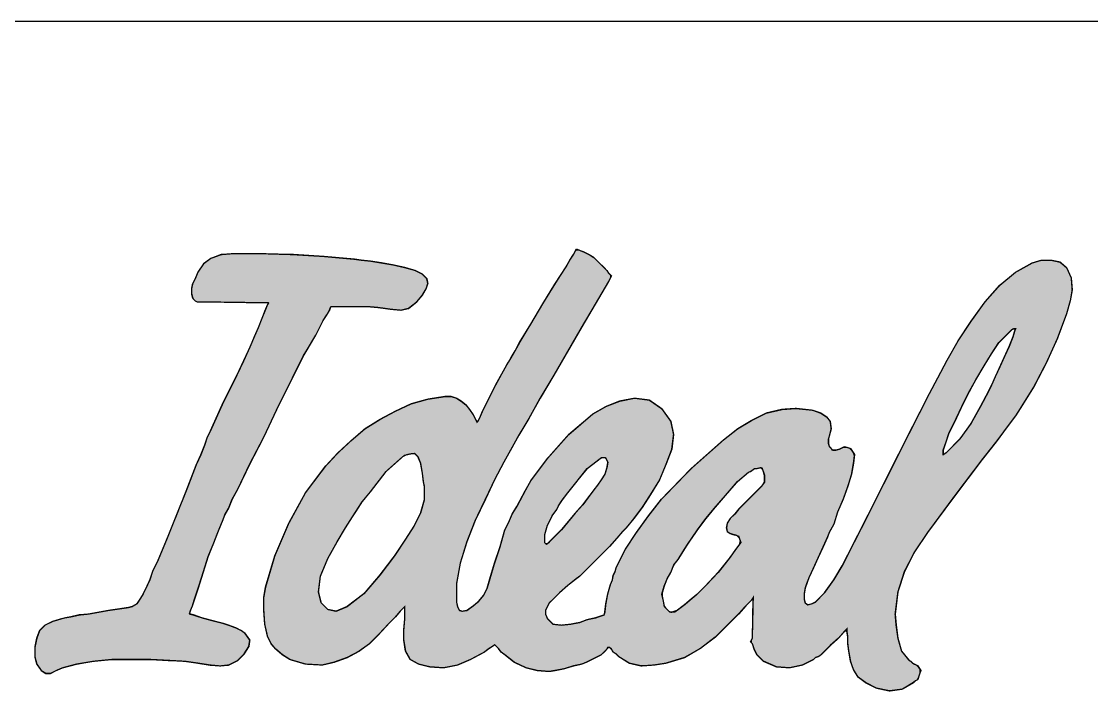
# Model space of a CAD drawing. Extents: x 336 to 4536, y -9214 to -3274.
# Drawn here: x 1290.8 to 1639.8, y -8332.3 to -8113.6 of the extents above; entities that cross this region are included whole.
import ezdxf

# ---------------------------------------------------------------- set-up
doc = ezdxf.new("R2010")
doc.units = 0
doc.header["$LTSCALE"] = 40
doc.header["$MEASUREMENT"] = 0
doc.layers.get('0').update_dxf_attribs({"linetype": 'CONTINUOUS'})
for name, color, linetype in [('CAMADA_1', 7, 'CONTINUOUS'), ('FINA', 7, 'CONTINUOUS'), ('RAHMEN07', 5, 'CONTINUOUS')]:
    doc.layers.add(name, color=color, linetype=linetype)

msp = doc.modelspace()

# ---------------------------------------------------------------- hatches: boundary and pattern name
at = {"linetype": 'CONTINUOUS'}
h = msp.add_hatch(color=5, dxfattribs=at)
h.paths.add_polyline_path([(1438.809, -8276.441), (1436.087, -8283.395), (1433.971, -8290.349), (1432.762, -8297), (1432.762, -8303.046), (1433.064, -8304.558), (1433.669, -8305.767), (1434.576, -8306.07), (1436.087, -8305.767), (1438.204, -8304.256), (1440.018, -8302.744), (1441.53, -8300.93), (1442.739, -8298.511), (1443.646, -8295.488), (1445.157, -8290.349), (1446.971, -8284.907), (1448.483, -8279.464), (1449.087, -8278.255), (1449.994, -8276.441), (1450.901, -8274.326), (1452.413, -8271.907), (1455.134, -8266.767), (1456.948, -8263.442), (1462.39, -8256.186), (1469.343, -8248.326), (1473.273, -8244.999), (1477.203, -8241.675), (1481.436, -8239.256), (1485.971, -8237.442), (1490.808, -8236.535), (1495.645, -8237.139), (1499.576, -8239.861), (1502.599, -8244.093), (1503.505, -8248.326), (1502.902, -8253.163), (1501.087, -8258), (1498.971, -8263.14), (1495.948, -8267.977), (1493.227, -8272.21), (1490.506, -8275.837), (1488.088, -8278.86), (1486.878, -8280.07), (1485.064, -8282.186), (1482.646, -8284.907), (1479.924, -8287.627), (1477.203, -8290.349), (1474.785, -8292.767), (1472.971, -8294.58), (1471.762, -8295.488), (1469.041, -8297.604), (1466.32, -8300.023), (1464.204, -8302.139), (1462.994, -8303.348), (1462.39, -8304.558), (1461.785, -8305.767), (1461.785, -8306.976), (1462.39, -8308.488), (1464.204, -8310.302), (1466.925, -8310.604), (1469.948, -8310.302), (1472.971, -8309.698), (1475.39, -8308.79), (1478.11, -8308.185), (1479.924, -8307.581), (1480.832, -8307.279), (1481.134, -8306.371), (1481.436, -8303.65), (1482.041, -8300.325), (1482.947, -8297.302), (1483.552, -8295.79), (1483.855, -8294.279), (1484.46, -8293.07), (1484.761, -8291.86), (1487.785, -8285.814), (1491.413, -8280.372), (1495.343, -8274.93), (1499.576, -8269.488), (1509.25, -8259.511), (1519.831, -8250.14), (1524.366, -8246.512), (1528.901, -8243.791), (1533.738, -8241.372), (1538.878, -8240.162), (1543.413, -8239.861), (1548.854, -8240.465), (1551.575, -8241.372), (1553.389, -8242.581), (1554.599, -8244.093), (1554.901, -8246.512), (1554.599, -8247.721), (1554.297, -8248.93), (1553.994, -8249.837), (1553.994, -8251.349), (1554.297, -8252.255), (1555.506, -8253.465), (1556.413, -8253.465), (1557.622, -8253.163), (1559.314, -8252.316), (1561.207, -8252.947), (1562.507, -8254.897), (1562.157, -8257.697), (1561.553, -8261.325), (1560.343, -8265.256), (1558.831, -8269.488), (1557.017, -8273.721), (1555.808, -8277.65), (1554.297, -8280.372), (1553.691, -8281.883), (1552.18, -8285.209), (1550.668, -8288.534), (1549.157, -8291.86), (1547.645, -8295.186), (1547.041, -8296.697), (1546.436, -8298.511), (1546.133, -8300.325), (1546.133, -8302.139), (1546.436, -8303.348), (1547.343, -8303.953), (1548.552, -8303.65), (1549.761, -8303.046), (1552.785, -8300.023), (1555.808, -8295.79), (1558.529, -8291.256), (1560.343, -8287.627), (1566.994, -8274.627), (1573.645, -8261.325), (1580.297, -8248.023), (1586.947, -8235.023), (1589.668, -8229.884), (1592.691, -8224.14), (1596.319, -8217.791), (1600.552, -8211.442), (1605.087, -8205.093), (1609.924, -8199.651), (1615.063, -8195.419), (1620.505, -8192.395), (1623.529, -8191.489), (1626.552, -8191.489), (1629.575, -8192.093), (1631.691, -8193.907), (1633.202, -8197.233), (1633.505, -8201.162), (1632.901, -8204.791), (1631.691, -8209.024), (1628.668, -8217.186), (1625.04, -8225.046), (1621.109, -8232.605), (1616.575, -8239.861), (1615.063, -8242.279), (1612.342, -8245.907), (1608.715, -8250.744), (1604.179, -8256.488), (1594.808, -8268.883), (1586.343, -8280.372), (1582.11, -8286.72), (1578.784, -8293.07), (1576.668, -8299.72), (1575.761, -8306.976), (1576.064, -8310.604), (1576.668, -8314.837), (1577.877, -8319.069), (1580.297, -8322.092), (1580.9, -8322.395), (1581.506, -8322.999), (1582.11, -8323.302), (1583.018, -8323.757), (1584.126, -8325.418), (1583.621, -8326.93), (1583.139, -8328.381), (1582.412, -8328.744), (1581.807, -8329.348), (1578.18, -8331.465), (1573.947, -8332.069), (1569.714, -8331.162), (1566.087, -8329.348), (1563.668, -8327.534), (1562.157, -8325.115), (1561.25, -8322.395), (1560.645, -8319.069), (1560.343, -8316.651), (1560.343, -8314.535), (1559.965, -8311.89), (1559.134, -8312.721), (1557.32, -8314.837), (1554.599, -8317.255), (1552.483, -8319.372), (1551.12, -8320.732), (1549.761, -8321.186), (1549.157, -8321.791), (1545.529, -8323.605), (1541.296, -8324.511), (1537.064, -8324.209), (1532.831, -8322.395), (1531.924, -8321.488), (1530.715, -8320.278), (1529.808, -8318.464), (1529.203, -8316.651), (1528.599, -8316.046), (1529.203, -8314.837), (1529.498, -8301.844), (1527.088, -8304.256), (1524.668, -8306.976), (1521.948, -8309.698), (1517.111, -8314.535), (1512.273, -8318.163), (1507.133, -8321.186), (1501.087, -8322.999), (1497.157, -8323.605), (1492.925, -8323.906), (1488.994, -8322.999), (1485.669, -8320.883), (1484.761, -8319.976), (1483.855, -8319.372), (1483.25, -8318.464), (1482.646, -8317.86), (1482.342, -8317.86), (1480.832, -8319.372), (1479.924, -8320.278), (1478.715, -8320.883), (1476.901, -8321.791), (1475.087, -8322.697), (1473.576, -8323.302), (1470.854, -8323.906), (1467.831, -8324.814), (1464.808, -8325.418), (1462.994, -8325.72), (1459.064, -8325.418), (1455.437, -8324.511), (1451.506, -8322.697), (1448.483, -8320.278), (1447.273, -8319.372), (1446.367, -8318.163), (1445.46, -8317.255), (1445.218, -8317.013), (1443.947, -8317.86), (1443.041, -8318.464), (1441.832, -8319.372), (1437.297, -8321.791), (1433.064, -8323.605), (1428.529, -8324.511), (1423.994, -8324.209), (1420.367, -8323.302), (1417.646, -8321.791), (1416.134, -8319.069), (1415.529, -8315.441), (1415.529, -8312.116), (1415.832, -8308.488), (1415.832, -8305.767), (1415.832, -8304.558), (1414.321, -8306.07), (1412.809, -8307.883), (1410.995, -8309.698), (1407.064, -8313.93), (1404.344, -8316.651), (1401.018, -8319.069), (1397.088, -8321.186), (1392.855, -8322.697), (1388.925, -8323.605), (1383.483, -8323.302), (1378.344, -8321.791), (1375.925, -8320.278), (1373.808, -8318.464), (1372.298, -8316.651), (1371.088, -8314.232), (1370.181, -8310.302), (1369.879, -8305.767), (1369.879, -8301.534), (1370.483, -8298.209), (1373.506, -8287.93), (1378.041, -8277.349), (1383.483, -8267.372), (1390.134, -8258.605), (1394.065, -8254.372), (1398.297, -8250.442), (1402.832, -8246.512), (1407.669, -8243.488), (1412.809, -8240.767), (1417.948, -8238.349), (1423.39, -8236.837), (1429.134, -8235.93), (1430.948, -8235.93), (1432.762, -8236.535), (1434.274, -8237.442), (1435.785, -8238.652), (1436.994, -8240.162), (1438.204, -8241.976), (1439.11, -8243.791), (1439.413, -8244.395), (1439.715, -8244.093), (1440.32, -8242.884), (1441.227, -8240.767), (1442.436, -8238.349), (1445.46, -8232.302), (1449.087, -8225.651), (1449.692, -8224.745), (1450.6, -8223.232), (1451.809, -8221.117), (1453.32, -8218.395), (1456.948, -8212.349), (1460.878, -8205.698), (1464.808, -8199.349), (1468.436, -8193.605), (1469.645, -8191.489), (1470.854, -8189.675), (1471.822, -8187.739), (1473.273, -8188.466), (1474.18, -8188.768), (1475.995, -8189.675), (1477.506, -8190.581), (1479.018, -8192.093), (1480.832, -8193.907), (1481.738, -8194.814), (1482.343, -8195.721), (1483.25, -8196.628), (1482.343, -8198.442), (1473.576, -8213.256), (1464.507, -8228.977), (1459.971, -8236.535), (1456.343, -8243.186), (1453.017, -8248.628), (1450.901, -8252.558), (1448.18, -8257.396), (1445.157, -8263.14), (1442.134, -8269.488)])
h.paths.add_polyline_path([(1591.482, -8254.977), (1591.482, -8253.465), (1592.389, -8250.744), (1593.296, -8248.023), (1594.203, -8246.209), (1595.714, -8243.186), (1597.529, -8239.256), (1599.645, -8235.023), (1602.064, -8230.488), (1604.784, -8225.954), (1607.203, -8222.023), (1609.622, -8218.395), (1612.04, -8215.977), (1612.947, -8215.069), (1614.158, -8213.861), (1615.063, -8213.861), (1614.761, -8214.465), (1614.156, -8216.581), (1612.947, -8219.605), (1611.435, -8222.931), (1609.924, -8226.255), (1608.412, -8229.582), (1607.203, -8232.302), (1606.296, -8234.116), (1603.575, -8239.256), (1600.552, -8244.698), (1596.924, -8249.837), (1592.389, -8254.372)], flags=16)
h.paths.add_polyline_path([(1532.226, -8265.256), (1531.017, -8266.465), (1528.901, -8268.581), (1526.785, -8270.697), (1524.668, -8272.814), (1523.459, -8274.326), (1521.948, -8275.837), (1521.041, -8277.349), (1520.738, -8278.86), (1521.041, -8280.07), (1521.948, -8280.673), (1522.855, -8280.977), (1524.724, -8281.443), (1525.459, -8283.652), (1524.064, -8285.511), (1521.645, -8288.837), (1518.018, -8293.372), (1514.087, -8297.604), (1511.064, -8300.627), (1509.25, -8302.139), (1507.133, -8303.953), (1503.91, -8306.371), (1502.295, -8306.371), (1501.39, -8305.465), (1500.557, -8304.631), (1500.181, -8302.744), (1499.736, -8300.522), (1500.482, -8297.907), (1501.39, -8295.488), (1502.599, -8293.372), (1503.567, -8290.952), (1505.018, -8289.14), (1506.529, -8286.72), (1508.041, -8284.302), (1511.366, -8279.464), (1514.087, -8275.837), (1516.808, -8272.511), (1520.435, -8268.279), (1524.366, -8263.744), (1527.994, -8260.72), (1528.599, -8260.419), (1529.959, -8259.511), (1530.715, -8259.511), (1532.295, -8259.116), (1533.134, -8261.627), (1533.134, -8262.837), (1533.134, -8263.894)], flags=16)
h.paths.add_polyline_path([(1482.041, -8257.396), (1481.738, -8259.209), (1481.134, -8261.325), (1479.924, -8263.14), (1478.715, -8264.954), (1477.506, -8266.465), (1475.692, -8268.883), (1473.878, -8271.302), (1471.459, -8274.023), (1466.925, -8279.464), (1463.297, -8283.093), (1462.692, -8283.697), (1462.088, -8284.303), (1461.483, -8283.697), (1461.483, -8280.977), (1462.39, -8277.953), (1463.901, -8274.93), (1465.413, -8272.814), (1466.017, -8271.604), (1467.227, -8269.79), (1469.041, -8267.372), (1471.157, -8264.651), (1475.39, -8259.511), (1480.006, -8255.884), (1481.285, -8255.884)], flags=16)
h.paths.add_polyline_path([(1422.181, -8269.79), (1420.971, -8274.023), (1418.855, -8278.255), (1416.134, -8282.488), (1412.507, -8287.93), (1407.669, -8294.279), (1402.53, -8300.325), (1397.088, -8304.558), (1393.46, -8306.07), (1390.738, -8305.465), (1388.622, -8303.348), (1387.715, -8299.72), (1388.32, -8294.58), (1390.738, -8288.837), (1393.762, -8283.395), (1396.483, -8278.86), (1397.994, -8276.441), (1399.808, -8273.721), (1401.925, -8270.395), (1404.645, -8267.07), (1409.785, -8260.419), (1415.754, -8255.113), (1418.956, -8254.473), (1420.065, -8255.582), (1420.971, -8257.697), (1421.575, -8261.023), (1421.879, -8263.744), (1422.181, -8265.256)], flags=16)
at = {"layer": 'RAHMEN07', "linetype": 'CONTINUOUS'}
msp.add_hatch(color=256, dxfattribs=at).paths.add_polyline_path([(1351.74, -8288.232), (1353.553, -8283.697), (1355.064, -8279.767), (1356.576, -8276.139), (1357.181, -8274.627), (1358.39, -8272.511), (1359.599, -8269.488), (1361.414, -8266.163), (1365.344, -8258), (1369.879, -8249.232), (1374.111, -8240.162), (1378.344, -8231.698), (1380.158, -8228.069), (1381.669, -8225.046), (1382.878, -8222.628), (1383.786, -8221.117), (1386.809, -8215.977), (1389.228, -8211.139), (1390.437, -8209.325), (1391.343, -8207.815), (1391.747, -8206.605), (1392.552, -8206.605), (1393.762, -8206.605), (1395.879, -8206.605), (1398.297, -8206.605), (1403.436, -8206.605), (1407.064, -8206.907), (1411.297, -8207.511), (1414.623, -8207.815), (1417.041, -8207.209), (1419.762, -8205.093), (1421.575, -8202.976), (1422.785, -8200.861), (1423.39, -8199.047), (1423.088, -8197.535), (1421.575, -8196.024), (1419.157, -8194.814), (1415.832, -8193.907), (1411.901, -8193), (1408.274, -8192.395), (1404.645, -8191.791), (1401.622, -8191.489), (1399.506, -8191.186), (1389.529, -8190.279), (1379.553, -8189.675), (1369.576, -8189.372), (1359.599, -8189.372), (1355.972, -8189.675), (1352.646, -8190.883), (1350.227, -8192.698), (1348.414, -8195.419), (1347.506, -8197.535), (1346.6, -8199.349), (1346.297, -8200.861), (1346.297, -8202.372), (1346.6, -8203.582), (1346.902, -8204.186), (1347.506, -8204.791), (1348.111, -8205.093), (1348.414, -8205.093), (1348.716, -8205.093), (1349.018, -8205.093), (1349.623, -8205.093), (1371.39, -8205.396), (1371.088, -8206), (1370.181, -8208.116), (1369.274, -8210.535), (1368.065, -8213.558), (1366.856, -8216.279), (1365.344, -8219.907), (1363.228, -8224.442), (1361.111, -8228.977), (1356.274, -8238.652), (1352.343, -8247.418), (1351.437, -8249.232), (1350.53, -8251.953), (1349.32, -8254.977), (1347.809, -8258.302), (1344.786, -8266.163), (1341.46, -8274.627), (1338.134, -8282.79), (1335.111, -8290.046), (1333.6, -8293.07), (1332.693, -8295.79), (1331.786, -8297.907), (1331.18, -8299.116), (1330.577, -8300.325), (1329.67, -8301.836), (1328.46, -8303.65), (1326.948, -8304.558), (1325.74, -8304.86), (1319.39, -8305.767), (1312.739, -8306.976), (1309.716, -8307.279), (1306.995, -8307.883), (1305.181, -8308.185), (1303.972, -8308.488), (1300.948, -8309.395), (1298.53, -8310.604), (1296.716, -8312.418), (1295.809, -8314.837), (1295.205, -8317.86), (1295.205, -8320.883), (1295.809, -8323.302), (1297.321, -8325.418), (1298.833, -8326.325), (1300.344, -8326.325), (1302.158, -8325.418), (1304.274, -8324.511), (1308.809, -8323.302), (1314.251, -8322.395), (1320.297, -8321.791), (1326.646, -8321.791), (1332.995, -8321.791), (1338.739, -8322.092), (1344.181, -8322.395), (1348.414, -8322.999), (1352.343, -8323.605), (1355.669, -8323.906), (1358.39, -8323.605), (1361.414, -8322.092), (1363.53, -8319.976), (1365.042, -8317.558), (1365.344, -8315.441), (1363.832, -8313.325), (1362.623, -8312.418), (1360.809, -8311.512), (1358.39, -8310.604), (1356.576, -8310), (1352.949, -8309.093), (1349.623, -8308.185), (1346.902, -8307.279), (1345.6, -8306.953), (1345.995, -8305.767), (1346.6, -8304.256), (1347.204, -8302.442), (1348.716, -8297.907), (1350.227, -8293.07)])

# ---------------------------------------------------------------- linework, layer by layer
at = {"color": 5, "linetype": 'CONTINUOUS'}
for points in [[(1438.809, -8276.441), (1436.087, -8283.395), (1433.971, -8290.349), (1432.762, -8297), (1432.762, -8303.046), (1433.064, -8304.558), (1433.669, -8305.767), (1434.576, -8306.07), (1436.087, -8305.767), (1438.204, -8304.256), (1440.018, -8302.744), (1441.53, -8300.93), (1442.739, -8298.511), (1443.646, -8295.488), (1445.157, -8290.349), (1446.971, -8284.907), (1448.483, -8279.464), (1449.087, -8278.255), (1449.994, -8276.441), (1450.901, -8274.326), (1452.413, -8271.907), (1455.134, -8266.767), (1456.948, -8263.442), (1462.39, -8256.186), (1469.343, -8248.326), (1473.273, -8244.999), (1477.203, -8241.675), (1481.436, -8239.256), (1485.971, -8237.442), (1490.808, -8236.535), (1495.645, -8237.139), (1499.576, -8239.861), (1502.599, -8244.093), (1503.505, -8248.326), (1502.902, -8253.163), (1501.087, -8258), (1498.971, -8263.14), (1495.948, -8267.977), (1493.227, -8272.21), (1490.506, -8275.837), (1488.088, -8278.86), (1486.878, -8280.07), (1485.064, -8282.186), (1482.646, -8284.907), (1479.924, -8287.627), (1477.203, -8290.349), (1474.785, -8292.767), (1472.971, -8294.58), (1471.762, -8295.488), (1469.041, -8297.604), (1466.32, -8300.023), (1464.204, -8302.139), (1462.994, -8303.348), (1462.39, -8304.558), (1461.785, -8305.767), (1461.785, -8306.976), (1462.39, -8308.488), (1464.204, -8310.302), (1466.925, -8310.604), (1469.948, -8310.302), (1472.971, -8309.698), (1475.39, -8308.79), (1478.11, -8308.185), (1479.924, -8307.581), (1480.832, -8307.279), (1481.134, -8306.371), (1481.436, -8303.65), (1482.041, -8300.325), (1482.947, -8297.302), (1483.552, -8295.79), (1483.855, -8294.279), (1484.46, -8293.07), (1484.761, -8291.86), (1487.785, -8285.814), (1491.413, -8280.372), (1495.343, -8274.93), (1499.576, -8269.488), (1509.25, -8259.511), (1519.831, -8250.14), (1524.366, -8246.512), (1528.901, -8243.791), (1533.738, -8241.372), (1538.878, -8240.162), (1543.413, -8239.861), (1548.854, -8240.465), (1551.575, -8241.372), (1553.389, -8242.581), (1554.599, -8244.093), (1554.901, -8246.512), (1554.599, -8247.721), (1554.297, -8248.93), (1553.994, -8249.837), (1553.994, -8251.349), (1554.297, -8252.255), (1555.506, -8253.465), (1556.413, -8253.465), (1557.622, -8253.163), (1559.314, -8252.316), (1561.207, -8252.947), (1562.507, -8254.897), (1562.157, -8257.697), (1561.553, -8261.325), (1560.343, -8265.256), (1558.831, -8269.488), (1557.017, -8273.721), (1555.808, -8277.65), (1554.297, -8280.372), (1553.691, -8281.883), (1552.18, -8285.209), (1550.668, -8288.534), (1549.157, -8291.86), (1547.645, -8295.186), (1547.041, -8296.697), (1546.436, -8298.511), (1546.133, -8300.325), (1546.133, -8302.139), (1546.436, -8303.348), (1547.343, -8303.953), (1548.552, -8303.65), (1549.761, -8303.046), (1552.785, -8300.023), (1555.808, -8295.79), (1558.529, -8291.256), (1560.343, -8287.627), (1566.994, -8274.627), (1573.645, -8261.325), (1580.297, -8248.023), (1586.947, -8235.023), (1589.668, -8229.884), (1592.691, -8224.14), (1596.319, -8217.791), (1600.552, -8211.442), (1605.087, -8205.093), (1609.924, -8199.651), (1615.063, -8195.419), (1620.505, -8192.395), (1623.529, -8191.489), (1626.552, -8191.489), (1629.575, -8192.093), (1631.691, -8193.907), (1633.202, -8197.233), (1633.505, -8201.162), (1632.901, -8204.791), (1631.691, -8209.024), (1628.668, -8217.186), (1625.04, -8225.046), (1621.109, -8232.605), (1616.575, -8239.861), (1615.063, -8242.279), (1612.342, -8245.907), (1608.715, -8250.744), (1604.179, -8256.488), (1594.808, -8268.883), (1586.343, -8280.372), (1582.11, -8286.72), (1578.784, -8293.07), (1576.668, -8299.72), (1575.761, -8306.976), (1576.064, -8310.604), (1576.668, -8314.837), (1577.877, -8319.069), (1580.297, -8322.092), (1580.9, -8322.395), (1581.506, -8322.999), (1582.11, -8323.302), (1583.018, -8323.757), (1584.126, -8325.418), (1583.621, -8326.93), (1583.139, -8328.381), (1582.412, -8328.744), (1581.807, -8329.348), (1578.18, -8331.465), (1573.947, -8332.069), (1569.714, -8331.162), (1566.087, -8329.348), (1563.668, -8327.534), (1562.157, -8325.115), (1561.25, -8322.395), (1560.645, -8319.069), (1560.343, -8316.651), (1560.343, -8314.535), (1559.965, -8311.89), (1559.134, -8312.721), (1557.32, -8314.837), (1554.599, -8317.255), (1552.483, -8319.372), (1551.12, -8320.732), (1549.761, -8321.186), (1549.157, -8321.791), (1545.529, -8323.605), (1541.296, -8324.511), (1537.064, -8324.209), (1532.831, -8322.395), (1531.924, -8321.488), (1530.715, -8320.278), (1529.808, -8318.464), (1529.203, -8316.651), (1528.599, -8316.046), (1529.203, -8314.837), (1529.498, -8301.844), (1527.088, -8304.256), (1524.668, -8306.976), (1521.948, -8309.698), (1517.111, -8314.535), (1512.273, -8318.163), (1507.133, -8321.186), (1501.087, -8322.999), (1497.157, -8323.605), (1492.925, -8323.906), (1488.994, -8322.999), (1485.669, -8320.883), (1484.761, -8319.976), (1483.855, -8319.372), (1483.25, -8318.464), (1482.646, -8317.86), (1482.342, -8317.86), (1480.832, -8319.372), (1479.924, -8320.278), (1478.715, -8320.883), (1476.901, -8321.791), (1475.087, -8322.697), (1473.576, -8323.302), (1470.854, -8323.906), (1467.831, -8324.814), (1464.808, -8325.418), (1462.994, -8325.72), (1459.064, -8325.418), (1455.437, -8324.511), (1451.506, -8322.697), (1448.483, -8320.278), (1447.273, -8319.372), (1446.367, -8318.163), (1445.46, -8317.255), (1445.218, -8317.013), (1443.947, -8317.86), (1443.041, -8318.464), (1441.832, -8319.372), (1437.297, -8321.791), (1433.064, -8323.605), (1428.529, -8324.511), (1423.994, -8324.209), (1420.367, -8323.302), (1417.646, -8321.791), (1416.134, -8319.069), (1415.529, -8315.441), (1415.529, -8312.116), (1415.832, -8308.488), (1415.832, -8305.767), (1415.832, -8304.558), (1414.321, -8306.07), (1412.809, -8307.883), (1410.995, -8309.698), (1407.064, -8313.93), (1404.344, -8316.651), (1401.018, -8319.069), (1397.088, -8321.186), (1392.855, -8322.697), (1388.925, -8323.605), (1383.483, -8323.302), (1378.344, -8321.791), (1375.925, -8320.278), (1373.808, -8318.464), (1372.298, -8316.651), (1371.088, -8314.232), (1370.181, -8310.302), (1369.879, -8305.767), (1369.879, -8301.534), (1370.483, -8298.209), (1373.506, -8287.93), (1378.041, -8277.349), (1383.483, -8267.372), (1390.134, -8258.605), (1394.065, -8254.372), (1398.297, -8250.442), (1402.832, -8246.512), (1407.669, -8243.488), (1412.809, -8240.767), (1417.948, -8238.349), (1423.39, -8236.837), (1429.134, -8235.93), (1430.948, -8235.93), (1432.762, -8236.535), (1434.274, -8237.442), (1435.785, -8238.652), (1436.994, -8240.162), (1438.204, -8241.976), (1439.11, -8243.791), (1439.413, -8244.395), (1439.715, -8244.093), (1440.32, -8242.884), (1441.227, -8240.767), (1442.436, -8238.349), (1445.46, -8232.302), (1449.087, -8225.651), (1449.692, -8224.745), (1450.6, -8223.232), (1451.809, -8221.117), (1453.32, -8218.395), (1456.948, -8212.349), (1460.878, -8205.698), (1464.808, -8199.349), (1468.436, -8193.605), (1469.645, -8191.489), (1470.854, -8189.675), (1471.822, -8187.739), (1473.273, -8188.466), (1474.18, -8188.768), (1475.995, -8189.675), (1477.506, -8190.581), (1479.018, -8192.093), (1480.832, -8193.907), (1481.738, -8194.814), (1482.343, -8195.721), (1483.25, -8196.628), (1482.343, -8198.442), (1473.576, -8213.256), (1464.507, -8228.977), (1459.971, -8236.535), (1456.343, -8243.186), (1453.017, -8248.628), (1450.901, -8252.558), (1448.18, -8257.396), (1445.157, -8263.14), (1442.134, -8269.488)], [(1591.482, -8254.977), (1591.482, -8253.465), (1592.389, -8250.744), (1593.296, -8248.023), (1594.203, -8246.209), (1595.714, -8243.186), (1597.529, -8239.256), (1599.645, -8235.023), (1602.064, -8230.488), (1604.784, -8225.954), (1607.203, -8222.023), (1609.622, -8218.395), (1612.04, -8215.977), (1612.947, -8215.069), (1614.158, -8213.861), (1615.063, -8213.861), (1614.761, -8214.465), (1614.156, -8216.581), (1612.947, -8219.605), (1611.435, -8222.931), (1609.924, -8226.255), (1608.412, -8229.582), (1607.203, -8232.302), (1606.296, -8234.116), (1603.575, -8239.256), (1600.552, -8244.698), (1596.924, -8249.837), (1592.389, -8254.372)], [(1422.181, -8269.79), (1420.971, -8274.023), (1418.855, -8278.255), (1416.134, -8282.488), (1412.507, -8287.93), (1407.669, -8294.279), (1402.53, -8300.325), (1397.088, -8304.558), (1393.46, -8306.07), (1390.738, -8305.465), (1388.622, -8303.348), (1387.715, -8299.72), (1388.32, -8294.58), (1390.738, -8288.837), (1393.762, -8283.395), (1396.483, -8278.86), (1397.994, -8276.441), (1399.808, -8273.721), (1401.925, -8270.395), (1404.645, -8267.07), (1409.785, -8260.419), (1415.754, -8255.113), (1418.956, -8254.473), (1420.065, -8255.582), (1420.971, -8257.697), (1421.575, -8261.023), (1421.879, -8263.744), (1422.181, -8265.256)], [(1482.041, -8257.396), (1481.738, -8259.209), (1481.134, -8261.325), (1479.924, -8263.14), (1478.715, -8264.954), (1477.506, -8266.465), (1475.692, -8268.883), (1473.878, -8271.302), (1471.459, -8274.023), (1466.925, -8279.464), (1463.297, -8283.093), (1462.692, -8283.697), (1462.088, -8284.303), (1461.483, -8283.697), (1461.483, -8280.977), (1462.39, -8277.953), (1463.901, -8274.93), (1465.413, -8272.814), (1466.017, -8271.604), (1467.227, -8269.79), (1469.041, -8267.372), (1471.157, -8264.651), (1475.39, -8259.511), (1480.006, -8255.884), (1481.285, -8255.884)], [(1532.226, -8265.256), (1531.017, -8266.465), (1528.901, -8268.581), (1526.785, -8270.697), (1524.668, -8272.814), (1523.459, -8274.326), (1521.948, -8275.837), (1521.041, -8277.349), (1520.738, -8278.86), (1521.041, -8280.07), (1521.948, -8280.673), (1522.855, -8280.977), (1524.724, -8281.443), (1525.459, -8283.652), (1524.064, -8285.511), (1521.645, -8288.837), (1518.018, -8293.372), (1514.087, -8297.604), (1511.064, -8300.627), (1509.25, -8302.139), (1507.133, -8303.953), (1503.91, -8306.371), (1502.295, -8306.371), (1501.39, -8305.465), (1500.557, -8304.631), (1500.181, -8302.744), (1499.736, -8300.522), (1500.482, -8297.907), (1501.39, -8295.488), (1502.599, -8293.372), (1503.567, -8290.952), (1505.018, -8289.14), (1506.529, -8286.72), (1508.041, -8284.302), (1511.366, -8279.464), (1514.087, -8275.837), (1516.808, -8272.511), (1520.435, -8268.279), (1524.366, -8263.744), (1527.994, -8260.72), (1528.599, -8260.419), (1529.959, -8259.511), (1530.715, -8259.511), (1532.295, -8259.116), (1533.134, -8261.627), (1533.134, -8262.837), (1533.134, -8263.894)]]:
    msp.add_lwpolyline(points, close=True, dxfattribs=at)
at = {"layer": 'CAMADA_1', "color": 5, "linetype": 'CONTINUOUS', "const_width": 0.42}
for points in [[(1349.623, -8205.093), (1371.39, -8205.396), (1371.088, -8206), (1370.181, -8208.116), (1369.274, -8210.535), (1368.065, -8213.558), (1366.856, -8216.279), (1365.344, -8219.907), (1363.228, -8224.442), (1361.111, -8228.977), (1356.274, -8238.652), (1352.343, -8247.418), (1351.437, -8249.232), (1350.53, -8251.953), (1349.32, -8254.977), (1347.809, -8258.302), (1344.786, -8266.163), (1341.46, -8274.627), (1338.134, -8282.79), (1335.111, -8290.046), (1333.6, -8293.07), (1332.693, -8295.79), (1331.786, -8297.907), (1331.18, -8299.116), (1330.577, -8300.325), (1329.67, -8301.836), (1328.46, -8303.65), (1326.948, -8304.558), (1325.74, -8304.86), (1319.39, -8305.767), (1312.739, -8306.976), (1309.716, -8307.279), (1306.995, -8307.883), (1305.181, -8308.185), (1303.972, -8308.488), (1300.948, -8309.395), (1298.53, -8310.604), (1296.716, -8312.418), (1295.809, -8314.837), (1295.205, -8317.86), (1295.205, -8320.883), (1295.809, -8323.302), (1297.321, -8325.418), (1298.833, -8326.325), (1300.344, -8326.325), (1302.158, -8325.418), (1304.274, -8324.511), (1308.809, -8323.302), (1314.251, -8322.395), (1320.297, -8321.791), (1326.646, -8321.791), (1332.995, -8321.791), (1338.739, -8322.092), (1344.181, -8322.395), (1348.414, -8322.999), (1352.343, -8323.605), (1355.669, -8323.906), (1358.39, -8323.605), (1361.414, -8322.092), (1363.53, -8319.976), (1365.042, -8317.558), (1365.344, -8315.441), (1363.832, -8313.325), (1362.623, -8312.418), (1360.809, -8311.512), (1358.39, -8310.604), (1356.576, -8310), (1352.949, -8309.093), (1349.623, -8308.185), (1346.902, -8307.279), (1345.693, -8306.976), (1345.693, -8306.674), (1345.995, -8305.767), (1346.6, -8304.256), (1347.204, -8302.442), (1348.716, -8297.907), (1350.227, -8293.07), (1351.74, -8288.232), (1353.553, -8283.697), (1355.064, -8279.767), (1356.576, -8276.139), (1357.181, -8274.627), (1358.39, -8272.511), (1359.599, -8269.488), (1361.414, -8266.163), (1365.344, -8258), (1369.879, -8249.232), (1374.111, -8240.162), (1378.344, -8231.698), (1380.158, -8228.069), (1381.669, -8225.046), (1382.878, -8222.628), (1383.786, -8221.117), (1386.809, -8215.977), (1389.228, -8211.139), (1390.437, -8209.325), (1391.343, -8207.815), (1391.646, -8206.907), (1391.948, -8206.605), (1392.552, -8206.605), (1393.762, -8206.605), (1395.879, -8206.605), (1398.297, -8206.605), (1403.436, -8206.605), (1407.064, -8206.907), (1411.297, -8207.511), (1414.623, -8207.815), (1417.041, -8207.209), (1419.762, -8205.093), (1421.575, -8202.976), (1422.785, -8200.861), (1423.39, -8199.047), (1423.088, -8197.535), (1421.575, -8196.024), (1419.157, -8194.814), (1415.832, -8193.907), (1411.901, -8193), (1408.274, -8192.395), (1404.645, -8191.791), (1401.622, -8191.489), (1399.506, -8191.186), (1389.529, -8190.279), (1379.553, -8189.675), (1369.576, -8189.372), (1359.599, -8189.372), (1355.972, -8189.675), (1352.646, -8190.883), (1350.227, -8192.698), (1348.414, -8195.419), (1347.506, -8197.535), (1346.6, -8199.349), (1346.297, -8200.861), (1346.297, -8202.372), (1346.6, -8203.582), (1346.902, -8204.186), (1347.506, -8204.791), (1348.111, -8205.093), (1348.414, -8205.093), (1348.716, -8205.093), (1349.018, -8205.093), (1349.623, -8205.093)], [(1529.505, -8301.534), (1529.203, -8314.837), (1528.901, -8315.441), (1528.901, -8315.744), (1528.901, -8316.349), (1529.203, -8316.651), (1529.808, -8318.464), (1530.715, -8320.278), (1531.924, -8321.488), (1532.831, -8322.395), (1537.064, -8324.209), (1541.296, -8324.511), (1545.529, -8323.605), (1549.157, -8321.791), (1549.761, -8321.186), (1550.668, -8320.883), (1551.575, -8320.278), (1552.483, -8319.372), (1554.599, -8317.255), (1557.32, -8314.837), (1559.134, -8312.721), (1560.04, -8311.814), (1560.04, -8312.418), (1560.343, -8314.535), (1560.343, -8316.651), (1560.645, -8319.069), (1561.25, -8322.395), (1562.157, -8325.115), (1563.668, -8327.534), (1566.087, -8329.348), (1569.714, -8331.162), (1573.947, -8332.069), (1578.18, -8331.465), (1581.807, -8329.348), (1582.412, -8328.744), (1583.017, -8328.442), (1583.32, -8327.836), (1583.621, -8326.93), (1583.924, -8326.023), (1583.924, -8325.115), (1583.32, -8324.209), (1582.715, -8323.605), (1582.11, -8323.302), (1581.506, -8322.999), (1580.9, -8322.395), (1580.297, -8322.092), (1577.877, -8319.069), (1576.668, -8314.837), (1576.064, -8310.604), (1575.761, -8306.976), (1576.668, -8299.72), (1578.784, -8293.07), (1582.11, -8286.72), (1586.343, -8280.372), (1594.808, -8268.883), (1604.179, -8256.488), (1608.715, -8250.744), (1612.342, -8245.907), (1615.063, -8242.279), (1616.575, -8239.861), (1621.109, -8232.605), (1625.04, -8225.046), (1628.668, -8217.186), (1631.691, -8209.024), (1632.901, -8204.791), (1633.505, -8201.162), (1633.202, -8197.233), (1631.691, -8193.907), (1629.575, -8192.093), (1626.552, -8191.489), (1623.529, -8191.489), (1620.505, -8192.395), (1615.063, -8195.419), (1609.924, -8199.651), (1605.087, -8205.093), (1600.552, -8211.442), (1596.319, -8217.791), (1592.691, -8224.14), (1589.668, -8229.884), (1586.947, -8235.023), (1580.297, -8248.023), (1573.645, -8261.325), (1566.994, -8274.627), (1560.343, -8287.627), (1558.529, -8291.256), (1555.808, -8295.79), (1552.785, -8300.023), (1549.761, -8303.046), (1548.552, -8303.65), (1547.343, -8303.953), (1546.436, -8303.348), (1546.133, -8302.139), (1546.133, -8300.325), (1546.436, -8298.511), (1547.041, -8296.697), (1547.645, -8295.186), (1549.157, -8291.86), (1550.668, -8288.534), (1552.18, -8285.209), (1553.691, -8281.883), (1554.297, -8280.372), (1555.808, -8277.65), (1557.017, -8273.721), (1558.831, -8269.488), (1560.343, -8265.256), (1561.553, -8261.325), (1562.157, -8257.697), (1562.459, -8255.279), (1562.157, -8254.372), (1561.553, -8253.465), (1560.947, -8252.86), (1560.04, -8252.558), (1558.831, -8252.558), (1557.622, -8253.163), (1556.413, -8253.465), (1555.203, -8253.465), (1554.901, -8252.86), (1554.297, -8252.255), (1553.994, -8251.349), (1553.994, -8250.744), (1553.994, -8249.837), (1554.297, -8248.93), (1554.599, -8247.721), (1554.901, -8246.512), (1554.599, -8244.093), (1553.389, -8242.581), (1551.575, -8241.372), (1548.854, -8240.465), (1543.413, -8239.861), (1538.878, -8240.162), (1533.738, -8241.372), (1528.901, -8243.791), (1524.366, -8246.512), (1519.831, -8250.14), (1509.25, -8259.511), (1499.576, -8269.488), (1495.343, -8274.93), (1491.413, -8280.372), (1487.785, -8285.814), (1484.761, -8291.86), (1484.46, -8293.07), (1483.855, -8294.279), (1483.552, -8295.79), (1482.947, -8297.302), (1482.041, -8300.325), (1481.436, -8303.65), (1481.134, -8306.371), (1480.832, -8307.279), (1479.924, -8307.581), (1478.11, -8308.185), (1475.39, -8308.79), (1472.971, -8309.698), (1469.948, -8310.302), (1466.925, -8310.604), (1464.204, -8310.302), (1462.39, -8308.488), (1461.785, -8306.976), (1461.785, -8305.767), (1462.39, -8304.558), (1462.994, -8303.348), (1464.204, -8302.139), (1466.32, -8300.023), (1469.041, -8297.604), (1471.762, -8295.488), (1472.971, -8294.58), (1474.785, -8292.767), (1477.203, -8290.349), (1479.924, -8287.627), (1482.646, -8284.907), (1485.064, -8282.186), (1486.878, -8280.07), (1488.088, -8278.86), (1490.506, -8275.837), (1493.227, -8272.21), (1495.948, -8267.977), (1498.971, -8263.14), (1501.087, -8258), (1502.902, -8253.163), (1503.505, -8248.326), (1502.599, -8244.093), (1499.576, -8239.861), (1495.645, -8237.139), (1490.808, -8236.535), (1485.971, -8237.442), (1481.436, -8239.256), (1477.203, -8241.675), (1473.273, -8244.999), (1469.343, -8248.326), (1462.39, -8256.186), (1456.948, -8263.442), (1455.134, -8266.767), (1452.413, -8271.907), (1450.901, -8274.326), (1449.994, -8276.441), (1449.087, -8278.255), (1448.483, -8279.464), (1446.971, -8284.907), (1445.157, -8290.349), (1443.646, -8295.488), (1442.739, -8298.511), (1441.53, -8300.93), (1440.018, -8302.744), (1438.204, -8304.256), (1436.087, -8305.767), (1434.576, -8306.07), (1433.669, -8305.767), (1433.064, -8304.558), (1432.762, -8303.046), (1432.762, -8297), (1433.971, -8290.349), (1436.087, -8283.395), (1438.809, -8276.441), (1442.134, -8269.488), (1445.157, -8263.14), (1448.18, -8257.396), (1450.901, -8252.558), (1453.017, -8248.628), (1456.343, -8243.186), (1459.971, -8236.535), (1464.507, -8228.977), (1473.576, -8213.256), (1482.343, -8198.442), (1482.947, -8197.233), (1482.947, -8196.326), (1482.343, -8195.721), (1481.738, -8194.814), (1480.832, -8193.907), (1479.018, -8192.093), (1477.506, -8190.581), (1475.995, -8189.675), (1474.18, -8188.768), (1473.273, -8188.466), (1472.668, -8188.163), (1472.367, -8188.163), (1471.762, -8188.163), (1471.459, -8188.466), (1470.854, -8189.675), (1469.645, -8191.489), (1468.436, -8193.605), (1464.808, -8199.349), (1460.878, -8205.698), (1456.948, -8212.349), (1453.32, -8218.395), (1451.809, -8221.117), (1450.6, -8223.232), (1449.692, -8224.745), (1449.087, -8225.651), (1445.46, -8232.302), (1442.436, -8238.349), (1441.227, -8240.767), (1440.32, -8242.884), (1439.715, -8244.093), (1439.413, -8244.395), (1439.11, -8243.791), (1438.204, -8241.976), (1436.994, -8240.162), (1435.785, -8238.652), (1434.274, -8237.442), (1432.762, -8236.535), (1430.948, -8235.93), (1429.134, -8235.93), (1423.39, -8236.837), (1417.948, -8238.349), (1412.809, -8240.767), (1407.669, -8243.488), (1402.832, -8246.512), (1398.297, -8250.442), (1394.065, -8254.372), (1390.134, -8258.605), (1383.483, -8267.372), (1378.041, -8277.349), (1373.506, -8287.93), (1370.483, -8298.209), (1369.879, -8301.534), (1369.879, -8305.767), (1370.181, -8310.302), (1371.088, -8314.232), (1372.298, -8316.651), (1373.808, -8318.464), (1375.925, -8320.278), (1378.344, -8321.791), (1383.483, -8323.302), (1388.925, -8323.605), (1392.855, -8322.697), (1397.088, -8321.186), (1401.018, -8319.069), (1404.344, -8316.651), (1407.064, -8313.93), (1410.995, -8309.698), (1412.809, -8307.883), (1414.321, -8306.07), (1415.529, -8304.86), (1415.832, -8304.558), (1415.832, -8305.767), (1415.832, -8308.488), (1415.529, -8312.116), (1415.529, -8315.441), (1416.134, -8319.069), (1417.646, -8321.791), (1420.367, -8323.302), (1423.994, -8324.209), (1428.529, -8324.511), (1433.064, -8323.605), (1437.297, -8321.791), (1441.832, -8319.372), (1443.041, -8318.464), (1443.947, -8317.86), (1444.855, -8317.255), (1445.157, -8316.953), (1445.46, -8317.255), (1446.367, -8318.163), (1447.273, -8319.372), (1448.483, -8320.278), (1451.506, -8322.697), (1455.437, -8324.511), (1459.064, -8325.418), (1462.994, -8325.72), (1464.808, -8325.418), (1467.831, -8324.814), (1470.854, -8323.906), (1473.576, -8323.302), (1475.087, -8322.697), (1476.901, -8321.791), (1478.715, -8320.883), (1479.924, -8320.278), (1480.832, -8319.372), (1481.738, -8318.464), (1482.041, -8317.86), (1482.646, -8317.86), (1483.25, -8318.464), (1483.855, -8319.372), (1484.761, -8319.976), (1485.669, -8320.883), (1488.994, -8322.999), (1492.925, -8323.906), (1497.157, -8323.605), (1501.087, -8322.999), (1507.133, -8321.186), (1512.273, -8318.163), (1517.111, -8314.535), (1521.948, -8309.698), (1524.668, -8306.976), (1527.088, -8304.256), (1528.901, -8302.442), (1529.505, -8301.534)], [(1614.459, -8213.861), (1615.063, -8213.861), (1614.761, -8214.465), (1614.156, -8216.581), (1612.947, -8219.605), (1611.435, -8222.931), (1609.924, -8226.255), (1608.412, -8229.582), (1607.203, -8232.302), (1606.296, -8234.116), (1603.575, -8239.256), (1600.552, -8244.698), (1596.924, -8249.837), (1592.389, -8254.372), (1591.482, -8254.977), (1591.482, -8253.465), (1592.389, -8250.744), (1593.296, -8248.023), (1594.203, -8246.209), (1595.714, -8243.186), (1597.529, -8239.256), (1599.645, -8235.023), (1602.064, -8230.488), (1604.784, -8225.954), (1607.203, -8222.023), (1609.622, -8218.395), (1612.04, -8215.977), (1612.645, -8215.372), (1613.249, -8214.767), (1613.855, -8214.163), (1614.459, -8213.861)], [(1415.227, -8255.582), (1416.436, -8254.977), (1417.948, -8254.674), (1419.157, -8254.674), (1420.065, -8255.582), (1420.971, -8257.697), (1421.575, -8261.023), (1421.879, -8263.744), (1422.181, -8265.256), (1422.181, -8269.79), (1420.971, -8274.023), (1418.855, -8278.255), (1416.134, -8282.488), (1412.507, -8287.93), (1407.669, -8294.279), (1402.53, -8300.325), (1397.088, -8304.558), (1393.46, -8306.07), (1390.738, -8305.465), (1388.622, -8303.348), (1387.715, -8299.72), (1388.32, -8294.58), (1390.738, -8288.837), (1393.762, -8283.395), (1396.483, -8278.86), (1397.994, -8276.441), (1399.808, -8273.721), (1401.925, -8270.395), (1404.645, -8267.07), (1409.785, -8260.419), (1415.227, -8255.582)], [(1480.529, -8255.884), (1481.134, -8255.884), (1481.436, -8256.186), (1481.738, -8256.791), (1482.041, -8257.396), (1481.738, -8259.209), (1481.134, -8261.325), (1479.924, -8263.14), (1478.715, -8264.954), (1477.506, -8266.465), (1475.692, -8268.883), (1473.878, -8271.302), (1471.459, -8274.023), (1466.925, -8279.464), (1463.297, -8283.093), (1462.692, -8283.697), (1462.39, -8284), (1461.785, -8284), (1461.483, -8283.697), (1461.483, -8280.977), (1462.39, -8277.953), (1463.901, -8274.93), (1465.413, -8272.814), (1466.017, -8271.604), (1467.227, -8269.79), (1469.041, -8267.372), (1471.157, -8264.651), (1475.39, -8259.511), (1479.622, -8256.186), (1480.529, -8255.884)], [(1530.715, -8259.511), (1531.924, -8259.209), (1532.528, -8259.814), (1532.831, -8260.72), (1533.134, -8261.93), (1533.134, -8262.837), (1533.134, -8263.744), (1532.831, -8264.348), (1532.226, -8265.256), (1531.017, -8266.465), (1528.901, -8268.581), (1526.785, -8270.697), (1524.668, -8272.814), (1523.459, -8274.326), (1521.948, -8275.837), (1521.041, -8277.349), (1520.738, -8278.86), (1521.041, -8280.07), (1521.948, -8280.673), (1522.855, -8280.977), (1524.064, -8281.278), (1524.971, -8282.186), (1525.272, -8283.093), (1524.971, -8284.302), (1524.064, -8285.511), (1521.645, -8288.837), (1518.018, -8293.372), (1514.087, -8297.604), (1511.064, -8300.627), (1509.25, -8302.139), (1507.133, -8303.953), (1504.715, -8305.767), (1502.902, -8306.371), (1502.599, -8306.371), (1501.994, -8306.07), (1501.39, -8305.465), (1501.087, -8305.162), (1500.482, -8304.256), (1500.181, -8302.744), (1499.878, -8301.233), (1499.878, -8300.023), (1500.482, -8297.907), (1501.39, -8295.488), (1502.599, -8293.372), (1503.204, -8291.86), (1503.808, -8290.651), (1505.018, -8289.14), (1506.529, -8286.72), (1508.041, -8284.302), (1511.366, -8279.464), (1514.087, -8275.837), (1516.808, -8272.511), (1520.435, -8268.279), (1524.366, -8263.744), (1527.994, -8260.72), (1528.599, -8260.419), (1529.505, -8259.814), (1530.111, -8259.511), (1530.715, -8259.511)]]:
    msp.add_lwpolyline(points, dxfattribs=at)
at = {"layer": 'CAMADA_1', "color": 5, "linetype": 'CONTINUOUS'}
msp.add_lwpolyline([(1351.74, -8288.232), (1353.553, -8283.697), (1355.064, -8279.767), (1356.576, -8276.139), (1357.181, -8274.627), (1358.39, -8272.511), (1359.599, -8269.488), (1361.414, -8266.163), (1365.344, -8258), (1369.879, -8249.232), (1374.111, -8240.162), (1378.344, -8231.698), (1380.158, -8228.069), (1381.669, -8225.046), (1382.878, -8222.628), (1383.786, -8221.117), (1386.809, -8215.977), (1389.228, -8211.139), (1390.437, -8209.325), (1391.343, -8207.815), (1391.747, -8206.605), (1392.552, -8206.605), (1393.762, -8206.605), (1395.879, -8206.605), (1398.297, -8206.605), (1403.436, -8206.605), (1407.064, -8206.907), (1411.297, -8207.511), (1414.623, -8207.815), (1417.041, -8207.209), (1419.762, -8205.093), (1421.575, -8202.976), (1422.785, -8200.861), (1423.39, -8199.047), (1423.088, -8197.535), (1421.575, -8196.024), (1419.157, -8194.814), (1415.832, -8193.907), (1411.901, -8193), (1408.274, -8192.395), (1404.645, -8191.791), (1401.622, -8191.489), (1399.506, -8191.186), (1389.529, -8190.279), (1379.553, -8189.675), (1369.576, -8189.372), (1359.599, -8189.372), (1355.972, -8189.675), (1352.646, -8190.883), (1350.227, -8192.698), (1348.414, -8195.419), (1347.506, -8197.535), (1346.6, -8199.349), (1346.297, -8200.861), (1346.297, -8202.372), (1346.6, -8203.582), (1346.902, -8204.186), (1347.506, -8204.791), (1348.111, -8205.093), (1348.414, -8205.093), (1348.716, -8205.093), (1349.018, -8205.093), (1349.623, -8205.093), (1371.39, -8205.396), (1371.088, -8206), (1370.181, -8208.116), (1369.274, -8210.535), (1368.065, -8213.558), (1366.856, -8216.279), (1365.344, -8219.907), (1363.228, -8224.442), (1361.111, -8228.977), (1356.274, -8238.652), (1352.343, -8247.418), (1351.437, -8249.232), (1350.53, -8251.953), (1349.32, -8254.977), (1347.809, -8258.302), (1344.786, -8266.163), (1341.46, -8274.627), (1338.134, -8282.79), (1335.111, -8290.046), (1333.6, -8293.07), (1332.693, -8295.79), (1331.786, -8297.907), (1331.18, -8299.116), (1330.577, -8300.325), (1329.67, -8301.836), (1328.46, -8303.65), (1326.948, -8304.558), (1325.74, -8304.86), (1319.39, -8305.767), (1312.739, -8306.976), (1309.716, -8307.279), (1306.995, -8307.883), (1305.181, -8308.185), (1303.972, -8308.488), (1300.948, -8309.395), (1298.53, -8310.604), (1296.716, -8312.418), (1295.809, -8314.837), (1295.205, -8317.86), (1295.205, -8320.883), (1295.809, -8323.302), (1297.321, -8325.418), (1298.833, -8326.325), (1300.344, -8326.325), (1302.158, -8325.418), (1304.274, -8324.511), (1308.809, -8323.302), (1314.251, -8322.395), (1320.297, -8321.791), (1326.646, -8321.791), (1332.995, -8321.791), (1338.739, -8322.092), (1344.181, -8322.395), (1348.414, -8322.999), (1352.343, -8323.605), (1355.669, -8323.906), (1358.39, -8323.605), (1361.414, -8322.092), (1363.53, -8319.976), (1365.042, -8317.558), (1365.344, -8315.441), (1363.832, -8313.325), (1362.623, -8312.418), (1360.809, -8311.512), (1358.39, -8310.604), (1356.576, -8310), (1352.949, -8309.093), (1349.623, -8308.185), (1346.902, -8307.279), (1345.6, -8306.953), (1345.995, -8305.767), (1346.6, -8304.256), (1347.204, -8302.442), (1348.716, -8297.907), (1350.227, -8293.07)], close=True, dxfattribs=at)
at = {"layer": 'FINA'}
msp.add_line((4436.336, -8113.557), (692.336, -8113.557), dxfattribs=at)

doc.saveas('drawing.dxf')
